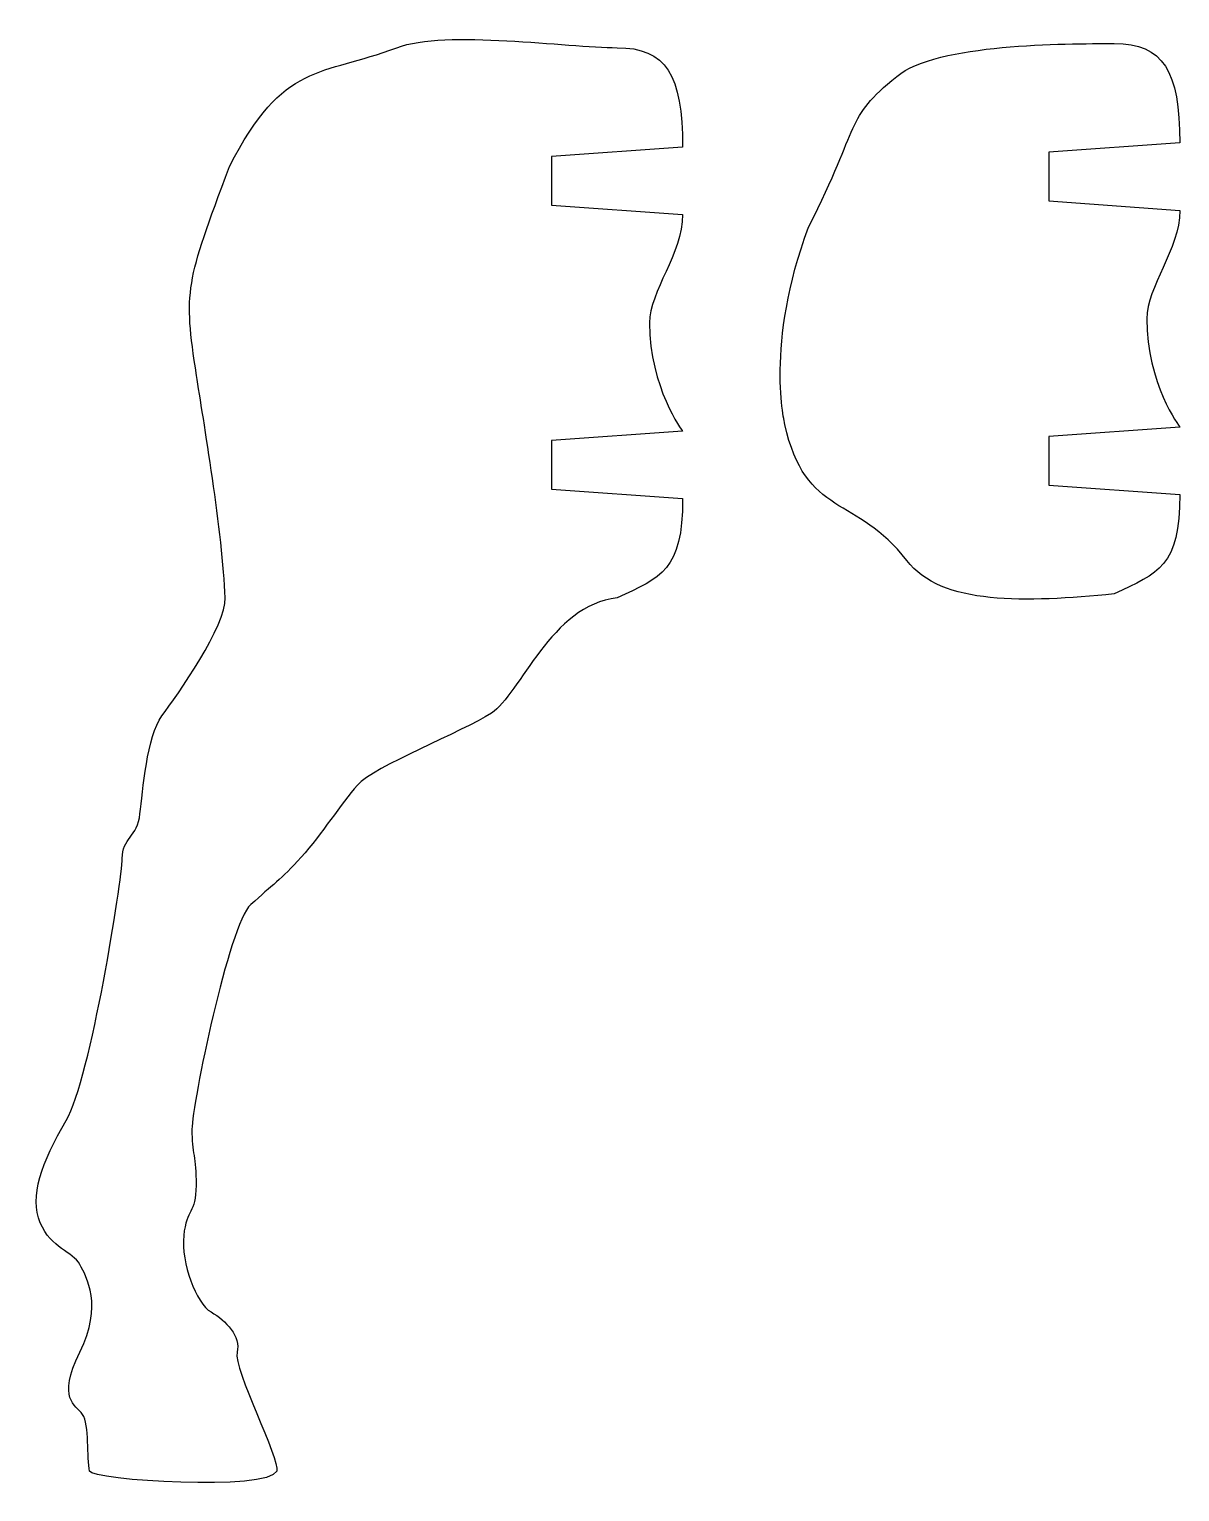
# Model space of a CAD drawing. Extents: x -102 to 434, y -1398 to -13.
# Drawn here: x -7.1 to 54.3, y -145.2 to -67 of the extents above; entities that cross this region are included whole.
import ezdxf

# ---------------------------------------------------------------- set-up
doc = ezdxf.new("R2010")
doc.units = 0
doc.layers.add('LAYER_1', color=7, linetype='CONTINUOUS')

msp = doc.modelspace()

# ---------------------------------------------------------------- linework, layer by layer
at = {"layer": 'LAYER_1'}
for points, knots in [([(-6.534, -130.779), (-5.952, -132.165), (-4.78, -132.317), (-4.417, -133.008), (-4.054, -133.703), (-3.175, -135.164), (-4.417, -137.7), (-5.659, -140.237), (-4.636, -140.48), (-4.272, -141.02), (-3.906, -141.56), (-4.033, -143.362), (-3.906, -144.047), (-3.814, -144.541), (5.683, -145.151), (6.099, -144.047), (6.318, -143.472), (3.764, -138.547), (3.983, -137.7), (4.201, -136.854), (3.397, -136.011), (2.596, -135.548), (1.792, -135.086), (0.988, -132.931), (1.132, -131.47), (1.28, -130.01), (1.792, -130.32), (1.792, -128.782), (1.792, -127.24), (1.573, -127.089), (1.573, -125.784), (1.573, -124.475), (3.545, -114.862), (4.713, -113.786), (5.884, -112.709), (6.318, -112.477), (7.415, -111.249), (8.512, -110.018), (9.532, -108.402), (10.41, -107.404), (11.285, -106.402), (16.034, -104.557), (17.568, -103.559), (19.099, -102.557), (20.785, -97.755), (24.285, -97.406), (26.656, -96.291), (27.785, -95.946), (27.785, -92.097), (27.785, -92.097), (20.785, -91.596), (20.785, -91.596), (20.785, -91.596), (20.785, -88.996), (20.785, -88.996), (20.785, -88.996), (27.785, -88.495), (27.785, -88.495), (27.785, -88.495), (26.021, -86.17), (26.021, -82.71), (26.021, -81.006), (27.785, -79.03), (27.785, -76.92), (27.785, -76.92), (20.785, -76.419), (20.785, -76.419), (20.785, -76.419), (20.785, -73.819), (20.785, -73.819), (20.785, -73.819), (27.785, -73.318), (27.785, -73.318), (27.785, -69.466), (26.903, -68.009), (24.285, -68.009), (21.667, -68.009), (15.116, -67.025), (12.52, -68.009), (8.498, -69.536), (6.438, -68.708), (3.584, -74.355), (1.238, -80.614), (1.115, -80.942), (1.82, -85.528), (2.148, -87.669), (3.245, -94.058), (3.341, -97.406), (3.45, -98.842), (0.769, -102.634), (-0.036, -103.71), (-0.836, -104.786), (-1.055, -107.711), (-1.203, -108.938), (-1.348, -110.17), (-2.152, -110.247), (-2.152, -111.327), (-2.152, -112.399), (-3.831, -123.088), (-5.147, -125.318), (-6.463, -127.551), (-7.119, -129.396), (-6.534, -130.779)], [0, 0, 0, 0, 1, 1, 1, 2, 2, 2, 3, 3, 3, 4, 4, 4, 5, 5, 5, 6, 6, 6, 7, 7, 7, 8, 8, 8, 9, 9, 9, 10, 10, 10, 11, 11, 11, 12, 12, 12, 13, 13, 13, 14, 14, 14, 15, 15, 15, 16, 16, 16, 17, 17, 17, 18, 18, 18, 19, 19, 19, 20, 20, 20, 21, 21, 21, 22, 22, 22, 23, 23, 23, 24, 24, 24, 25, 25, 25, 26, 26, 26, 27, 27, 27, 28, 28, 28, 29, 29, 29, 30, 30, 30, 31, 31, 31, 32, 32, 32, 33, 33, 33, 34, 34, 34, 34]), ([(33.249, -88.13), (34.322, -93.101), (37.123, -91.947), (39.759, -95.404), (41.603, -97.821), (46.112, -97.655), (50.846, -97.186), (53.217, -96.071), (54.346, -95.725), (54.346, -91.877), (54.346, -91.877), (47.347, -91.376), (47.347, -91.376), (47.347, -91.376), (47.347, -88.776), (47.347, -88.776), (47.347, -88.776), (54.346, -88.275), (54.346, -88.275), (54.346, -88.275), (52.582, -85.95), (52.582, -82.489), (52.582, -80.785), (54.346, -78.81), (54.346, -76.7), (54.346, -76.7), (47.347, -76.199), (47.347, -76.199), (47.347, -76.199), (47.347, -73.599), (47.347, -73.599), (47.347, -73.599), (54.346, -73.098), (54.346, -73.098), (54.346, -69.246), (53.464, -67.789), (50.846, -67.789), (48.229, -67.789), (41.371, -67.778), (39.226, -69.542), (36.389, -71.874), (37.37, -71.952), (34.516, -77.6), (32.17, -83.858), (33.249, -88.13), (33.249, -88.13)], [0, 0, 0, 0, 1, 1, 1, 2, 2, 2, 3, 3, 3, 4, 4, 4, 5, 5, 5, 6, 6, 6, 7, 7, 7, 8, 8, 8, 9, 9, 9, 10, 10, 10, 11, 11, 11, 12, 12, 12, 13, 13, 13, 14, 14, 14, 15, 15, 15, 15])]:
    msp.add_open_spline(points, degree=3, knots=knots, dxfattribs=at)

doc.saveas('drawing.dxf')
